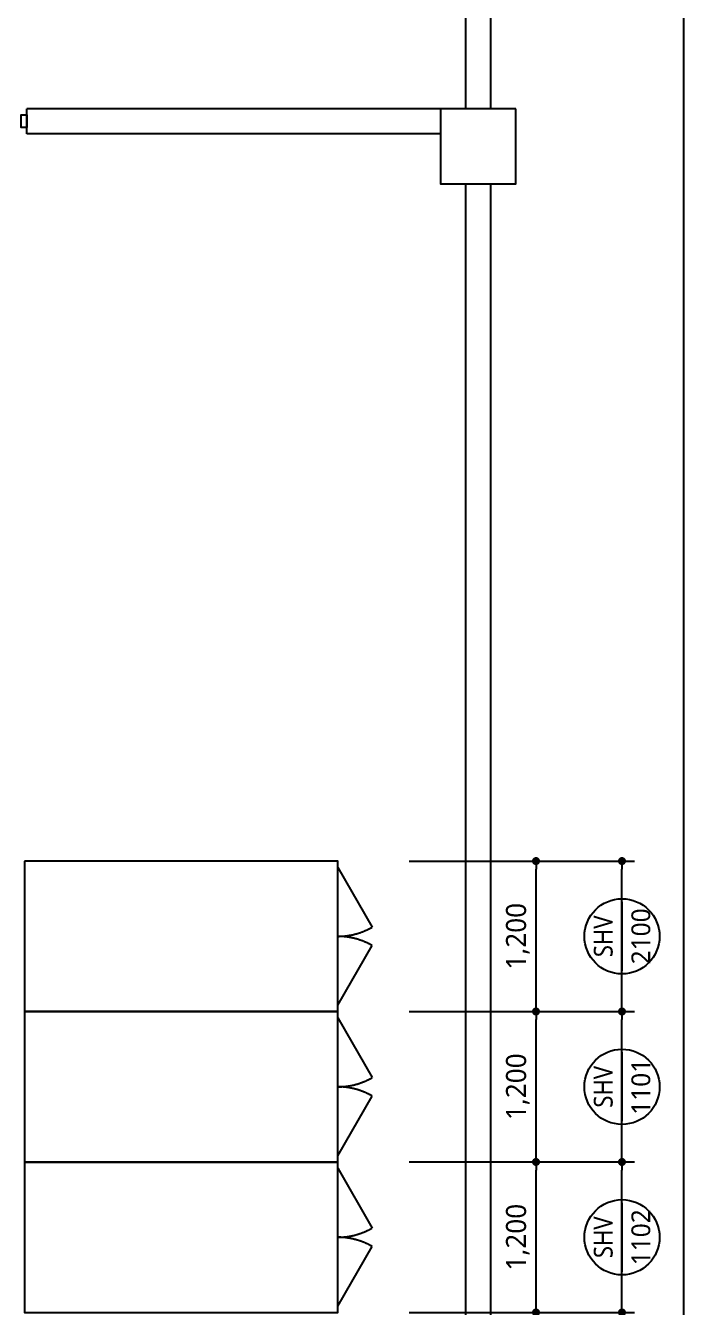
# Model space of a CAD drawing. Header units: millimetres. Extents: x 0 to 63075, y 0 to 44550.
# Drawn here: x 30334 to 35582, y 25233 to 35455 of the extents above; entities that cross this region are included whole.
import ezdxf
from ezdxf.enums import TextEntityAlignment as Align
from ezdxf.xclip import XClip

# ---------------------------------------------------------------- set-up
doc = ezdxf.new("R2010")
doc.units = ezdxf.units.MM
doc.header["$LTSCALE"] = 750
doc.header["$XCLIPFRAME"] = 0
for name, pattern in [('CEN', [62, 60, -1, 0, -1]), ('CENTER', [55, 50, -2, 1, -2]), ('HIDDEN', [0.375, 0.25, -0.125])]:
    doc.linetypes.add(name, pattern=pattern)
doc.layers.get('Defpoints').update_dxf_attribs({"color": 167})
for name, color, linetype in [('arch', 8, 'Continuous'), ('cen', 1, 'CENTER'), ('DIM', 7, 'Continuous'), ('SYM', 3, 'Continuous'), ('XREF', 7, 'CEN'), ('수배전반', 3, 'Continuous')]:
    doc.layers.add(name, color=color, linetype=linetype)
doc.styles.add('GHS', font='malgun.ttf')
doc.styles.add('맑은고딕', font='malgun.ttf')
doc.dimstyles.new('Copy of PSD MI', dxfattribs={"dimscale": 100, "dimtxt": 1.5, "dimasz": 0.8, "dimexe": 1.25, "dimexo": 1.5, "dimgap": 0.6, "dimtad": 1, "dimdec": 0, "dimzin": 1, "dimdsep": 46, "dimlunit": 6, "dimtxsty": '맑은고딕', "dimblk": 'DOT', "dimcen": 2.5, "dimadec": 0, "dimazin": 0, "dimtfac": 1, "dimtdec": 0, "dimtix": 1, "dimtmove": 2, "dimatfit": 3, "dimfxl": 1, "dimtolj": 1, "dimtzin": 1, "dimarcsym": 0})

# ---------------------------------------------------------------- blocks, each defined once
blk = doc.blocks.new('XR-UT동', base_point=(461, 408))
at = {"layer": 'arch'}
for p, q in [((62040, 43976), (62040, 34576)), ((62240, 43976), (62240, 34576)), ((61840, 34576), (58540, 34576)), ((58540, 34376), (58540, 34576)), ((61840, 34376), (58540, 34376)), ((62040, 33976), (62040, 24576)), ((62240, 33976), (62240, 24576))]:
    blk.add_line(p, q, dxfattribs=at)
for points in [[(62440, 34576), (61840, 34576), (61840, 33976), (62440, 33976)], [(58540, 34426), (58495, 34426), (58495, 34526), (58540, 34526)]]:
    blk.add_lwpolyline(points, close=True, dxfattribs=at)
blk = doc.blocks.new('DOT')
at = {"layer": 'cen', "color": 0, "linetype": 'ByBlock'}
blk.add_line((-0.5, 0), (-1, 0), dxfattribs=at)
at = {"layer": 'cen', "color": 0, "linetype": 'ByBlock', "const_width": 0.5}
blk.add_lwpolyline([(-0.25, 0, 1), (0.25, 0, 1)], format="xyb", close=True, dxfattribs=at)
blk = doc.blocks.new('*D73')
at = {"layer": 'Defpoints', "color": 0, "transparency": 16777216}
for p in [(29094, 34909), (29094, 33091), (30094, 33091)]:
    blk.add_point(p, dxfattribs=at)
at = {"layer": 'DIM', "color": 0, "lineweight": -2, "ltscale": 2, "transparency": 16777216}
for p, q in [((29094, 33211), (29094, 35009)), ((30094, 33211), (30094, 35009)), ((30030, 34909), (29158, 34909))]:
    blk.add_line(p, q, dxfattribs=at)
at = {"layer": 'DIM', "color": 0, "lineweight": -2, "transparency": 16777216, "xscale": 64, "yscale": 64, "zscale": 64, "rotation": 180}
blk.add_blockref('DOT', (29094, 34909), dxfattribs=at)
at = {"layer": 'DIM', "color": 0, "lineweight": -2, "transparency": 16777216, "xscale": 64, "yscale": 64, "zscale": 64}
blk.add_blockref('DOT', (30094, 34909), dxfattribs=at)
blk = doc.blocks.new('*D74')
at = {"layer": 'Defpoints', "color": 0, "transparency": 16777216}
for p in [(33275, 28792), (34406, 28792), (33275, 27592)]:
    blk.add_point(p, dxfattribs=at)
at = {"layer": 'DIM', "color": 0, "lineweight": -2, "ltscale": 2, "transparency": 16777216}
for p, q in [((33395, 28792), (34506, 28792)), ((34406, 27656), (34406, 28728)), ((33395, 27592), (34506, 27592))]:
    blk.add_line(p, q, dxfattribs=at)
at = {"layer": 'DIM', "color": 0, "lineweight": -2, "transparency": 16777216, "xscale": 64, "yscale": 64, "zscale": 64}
for p, rotation in [((34406, 28792), 90), ((34406, 27592), 270)]:
    blk.add_blockref('DOT', p, dxfattribs=dict(at, rotation=rotation))
at = {"layer": 'DIM', "color": 3, "transparency": 16777216, "insert": (34261, 28192), "char_height": 160, "attachment_point": 5, "rotation": 90, "style": '맑은고딕'}
blk.add_mtext('\\A1;1,200', dxfattribs=at)
blk = doc.blocks.new('*D75')
at = {"layer": 'Defpoints', "color": 0, "transparency": 16777216}
for p in [(33275, 28792), (35092, 28792), (33275, 27592)]:
    blk.add_point(p, dxfattribs=at)
at = {"layer": 'DIM', "color": 0, "lineweight": -2, "ltscale": 2, "transparency": 16777216}
for p, q in [((33395, 28792), (35192, 28792)), ((35092, 27656), (35092, 28728)), ((33395, 27592), (35192, 27592))]:
    blk.add_line(p, q, dxfattribs=at)
at = {"layer": 'DIM', "color": 0, "lineweight": -2, "transparency": 16777216, "xscale": 64, "yscale": 64, "zscale": 64}
for p, rotation in [((35092, 28792), 90), ((35092, 27592), 270)]:
    blk.add_blockref('DOT', p, dxfattribs=dict(at, rotation=rotation))
blk = doc.blocks.new('*D76')
at = {"layer": 'Defpoints', "color": 0, "transparency": 16777216}
for p in [(33275, 27592), (34406, 27592), (33275, 26392)]:
    blk.add_point(p, dxfattribs=at)
at = {"layer": 'DIM', "color": 0, "lineweight": -2, "ltscale": 2, "transparency": 16777216}
for p, q in [((33395, 27592), (34506, 27592)), ((34406, 26456), (34406, 27528)), ((33395, 26392), (34506, 26392))]:
    blk.add_line(p, q, dxfattribs=at)
at = {"layer": 'DIM', "color": 0, "lineweight": -2, "transparency": 16777216, "xscale": 64, "yscale": 64, "zscale": 64}
for p, rotation in [((34406, 27592), 90), ((34406, 26392), 270)]:
    blk.add_blockref('DOT', p, dxfattribs=dict(at, rotation=rotation))
at = {"layer": 'DIM', "color": 3, "transparency": 16777216, "insert": (34261, 26992), "char_height": 160, "attachment_point": 5, "rotation": 90, "style": '맑은고딕'}
blk.add_mtext('\\A1;1,200', dxfattribs=at)
blk = doc.blocks.new('*D77')
at = {"layer": 'Defpoints', "color": 0, "transparency": 16777216}
for p in [(33275, 27592), (35092, 27592), (33275, 26392)]:
    blk.add_point(p, dxfattribs=at)
at = {"layer": 'DIM', "color": 0, "lineweight": -2, "ltscale": 2, "transparency": 16777216}
for p, q in [((33395, 27592), (35192, 27592)), ((35092, 26456), (35092, 27528)), ((33395, 26392), (35192, 26392))]:
    blk.add_line(p, q, dxfattribs=at)
at = {"layer": 'DIM', "color": 0, "lineweight": -2, "transparency": 16777216, "xscale": 64, "yscale": 64, "zscale": 64}
for p, rotation in [((35092, 27592), 90), ((35092, 26392), 270)]:
    blk.add_blockref('DOT', p, dxfattribs=dict(at, rotation=rotation))
blk = doc.blocks.new('*D78')
at = {"layer": 'Defpoints', "color": 0, "transparency": 16777216}
for p in [(33275, 26392), (34406, 26392), (33275, 25192)]:
    blk.add_point(p, dxfattribs=at)
at = {"layer": 'DIM', "color": 0, "lineweight": -2, "ltscale": 2, "transparency": 16777216}
for p, q in [((33395, 26392), (34506, 26392)), ((34406, 25256), (34406, 26328)), ((33395, 25192), (34506, 25192))]:
    blk.add_line(p, q, dxfattribs=at)
at = {"layer": 'DIM', "color": 0, "lineweight": -2, "transparency": 16777216, "xscale": 64, "yscale": 64, "zscale": 64}
for p, rotation in [((34406, 26392), 90), ((34406, 25192), 270)]:
    blk.add_blockref('DOT', p, dxfattribs=dict(at, rotation=rotation))
at = {"layer": 'DIM', "color": 3, "transparency": 16777216, "insert": (34261, 25792), "char_height": 160, "attachment_point": 5, "rotation": 90, "style": '맑은고딕'}
blk.add_mtext('\\A1;1,200', dxfattribs=at)
blk = doc.blocks.new('*D79')
at = {"layer": 'Defpoints', "color": 0, "transparency": 16777216}
for p in [(33275, 26392), (35092, 26392), (33275, 25192)]:
    blk.add_point(p, dxfattribs=at)
at = {"layer": 'DIM', "color": 0, "lineweight": -2, "ltscale": 2, "transparency": 16777216}
for p, q in [((33395, 26392), (35192, 26392)), ((35092, 25256), (35092, 26328)), ((33395, 25192), (35192, 25192))]:
    blk.add_line(p, q, dxfattribs=at)
at = {"layer": 'DIM', "color": 0, "lineweight": -2, "transparency": 16777216, "xscale": 64, "yscale": 64, "zscale": 64}
for p, rotation in [((35092, 26392), 90), ((35092, 25192), 270)]:
    blk.add_blockref('DOT', p, dxfattribs=dict(at, rotation=rotation))

msp = doc.modelspace()

# ---------------------------------------------------------------- linework, layer by layer
at = {"layer": 'DIM', "color": 6, "ltscale": 2}
for p, q in [((35092.3, 27916.6, 0), (35092.3, 28466.6, 0)), ((35092.3, 26716.6, 0), (35092.3, 27266.6, 0)), ((35092.3, 26716.6, 0), (35092.3, 27266.6, 0)), ((35092.3, 25516.6, 0), (35092.3, 26066.6, 0)), ((35092.3, 25516.6, 0), (35092.3, 26066.6, 0))]:
    msp.add_line(p, q, dxfattribs=at)
for centre in [(35092.3, 28191.6), (35092.3, 26991.6), (35092.3, 25791.6)]:
    msp.add_circle(centre, 300, dxfattribs=at)
at = {"layer": 'SYM', "color": 6, "linetype": 'HIDDEN', "ltscale": 800}
for p, q in [((32823.8, 28741.6), (33098.8, 28265.3)), ((32823.8, 27641.6), (33098.8, 28117.9)), ((32823.8, 27541.6), (33098.8, 27065.3)), ((32823.8, 26441.6), (33098.8, 26917.9)), ((32823.8, 26341.6), (33098.8, 25865.3)), ((32823.8, 25241.6), (33098.8, 25717.9))]:
    msp.add_line(p, q, dxfattribs=at)
at = {"layer": 'SYM', "color": 1}
msp.add_lwpolyline([(8036.8, 37094.9), (35581.9, 37094.9), (35581.9, 7945.3), (8036.8, 7945.3)], close=True, dxfattribs=at)
at = {"layer": 'SYM', "color": 6, "linetype": 'HIDDEN', "ltscale": 800}
for centre, start, end in [((32823.8, 28741.6), 270, 300), ((32823.8, 27641.6), 60, 90), ((32823.8, 27541.6), 270, 300), ((32823.8, 26441.6), 60, 90), ((32823.8, 26341.6), 270, 300), ((32823.8, 25241.6), 60, 90)]:
    msp.add_arc(centre, 550, start, end, dxfattribs=at)
at = {"layer": '수배전반'}
for points in [[(30323.8, 28791.6), (30323.8, 27591.6), (32823.8, 27591.6), (32823.8, 28791.6)], [(30323.8, 27591.6), (30323.8, 26391.6), (32823.8, 26391.6), (32823.8, 27591.6)], [(30323.8, 26391.6), (30323.8, 25191.6), (32823.8, 25191.6), (32823.8, 26391.6)]]:
    msp.add_lwpolyline(points, close=True, dxfattribs=at)

# ---------------------------------------------------------------- block references
at = {"layer": 'XREF'}
ref = msp.add_blockref('XR-UT동', (-27735.2, 624.2), dxfattribs=at)
XClip(ref).set_block_clipping_path([(36233.0824204416, 7729.6409579753), (63778.0844075135, 36879.206167595)])

# ---------------------------------------------------------------- texts
at = {"layer": 'DIM', "color": 3, "style": 'GHS', "width": 0.9}
for p in [(34942.3, 28191.6), (34942.3, 26991.6), (34942.3, 25791.6)]:
    msp.add_text('SHV', height=150, rotation=90, dxfattribs=at).set_placement(p, align=Align.MIDDLE)
at = {"layer": 'DIM', "color": 3, "style": 'GHS'}
for s, p in [('2100', (35242.3, 28191.6)), ('1101', (35242.3, 26991.6)), ('1102', (35242.3, 25791.6))]:
    msp.add_text(s, height=150, rotation=90, dxfattribs=at).set_placement(p, align=Align.MIDDLE)

# ---------------------------------------------------------------- dimensions: what is measured, and where the dimension line sits
at = {"layer": 'DIM', "color": 6, "ltscale": 2}
for base, p1, p2, angle, picture, middle in [((29094.2, 34908.5), (30094.2, 33091.5), (29094.2, 33091.5, 0), 180, '*D73', (30544.2, 34488.3)), ((35092.3, 28791.6), (33275.3, 27591.6), (33275.3, 28791.6, 0), 90, '*D75', (34672.1, 27341.6)), ((35092.3, 27591.6), (33275.3, 26391.6), (33275.3, 27591.6, 0), 90, '*D77', (34672.1, 26141.6)), ((35092.3, 26391.6), (33275.3, 25191.6), (33275.3, 26391.6, 0), 90, '*D79', (34672.1, 24941.6))]:
    dim = msp.add_linear_dim(base=base, p1=p1, p2=p2, angle=angle, text=' ', dimstyle='Copy of PSD MI', override={"dimscale": 80, "dimtxt": 2, "dimblk": 'DOT', "dimclrt": 3, "dimfxl": 0.18}, dxfattribs=at)
    dim.commit()
    dim.dimension.update_dxf_attribs({"geometry": picture, "text_midpoint": middle, "dimtype": 128})
for base, p1, p2, picture, middle in [((34405.6, 28791.6), (33275.3, 27591.6), (33275.3, 28791.6), '*D74', (34261, 28191.6)), ((34405.6, 27591.6), (33275.3, 26391.6), (33275.3, 27591.6), '*D76', (34261, 26991.6)), ((34405.6, 26391.6), (33275.3, 25191.6), (33275.3, 26391.6), '*D78', (34261, 25791.6))]:
    dim = msp.add_linear_dim(base=base, p1=p1, p2=p2, angle=90, dimstyle='Copy of PSD MI', override={"dimscale": 80, "dimtxt": 2, "dimblk": 'DOT', "dimclrt": 3, "dimfxl": 0.18}, dxfattribs=at)
    dim.commit()
    dim.dimension.update_dxf_attribs({"geometry": picture, "text_midpoint": middle})

doc.saveas('drawing.dxf')
